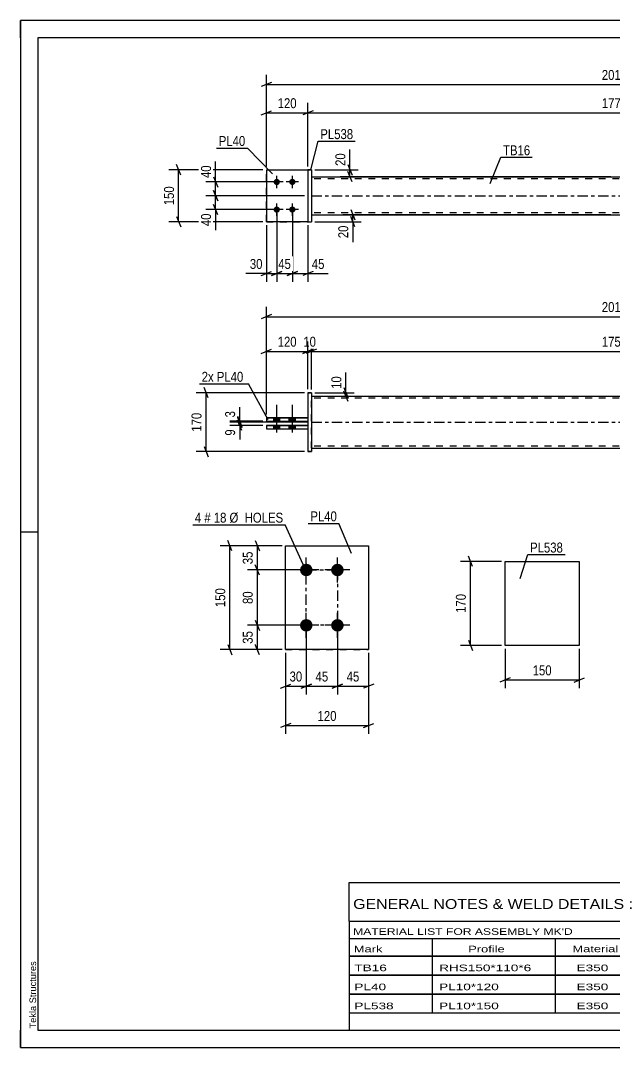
# Model space of a CAD drawing. Header units: millimetres. Extents: x 0 to 420, y 0 to 297.
# Drawn here: x 0 to 171.7, y 0 to 297 of the extents above; entities that cross this region are included whole.
import ezdxf

# ---------------------------------------------------------------- set-up
doc = ezdxf.new("R2010")
doc.units = ezdxf.units.MM
doc.linetypes.add('DXK_LINE_DOT2', pattern=[3.9198, 1.9599, -1.9599])
doc.linetypes.add('DXK_LINE_DOT3', pattern=[5.9187, 2.979, -0.9799, 0.9799, -0.9799])
doc.styles.add('Arial', font='ARIAL.TTF', dxfattribs={"height": 0.2})
doc.styles.add('Arial Narrow', font='ARIALN.TTF', dxfattribs={"height": 0.2})

# ---------------------------------------------------------------- blocks, each defined once
blk = doc.blocks.new('Unknown-585763535-1163')
at = {"color": 5, "linetype": 'Continuous'}
for p, q in [((420, 297), (0, 297)), ((0, 297), (0, 0)), ((0, 292), (0, 297)), ((415, 292), (5, 292)), ((5, 292), (5, 5)), ((5, 149), (0, 149)), ((0, 0), (0, 5)), ((5, 5), (415, 5)), ((0, 0), (420, 0))]:
    blk.add_line(p, q, dxfattribs=at)
at = {"color": 174, "linetype": 'Continuous', "style": 'Arial'}
blk.add_text('Tekla Structures', height=1.9102, rotation=90, dxfattribs=at).set_placement((4.5, 5.5))
blk = doc.blocks.new('Bolt-585763535-2068 - 2061')
at = {"linetype": 'Continuous'}
for points in [[(73.17, 181.1), (74.97, 181.1), (74.97, 182.1), (73.17, 182.1)], [(73.17, 181.1), (74.97, 181.1), (74.97, 182.1), (73.17, 182.1)], [(77.67, 181.1), (79.47, 181.1), (79.47, 182.1), (77.67, 182.1)], [(77.67, 181.1), (79.47, 181.1), (79.47, 182.1), (77.67, 182.1)], [(73.17, 178.89), (74.97, 178.89), (74.97, 179.89), (73.17, 179.89)], [(73.17, 178.89), (74.97, 178.89), (74.97, 179.89), (73.17, 179.89)], [(77.67, 178.89), (79.47, 178.89), (79.47, 179.89), (77.67, 179.89)], [(77.67, 178.89), (79.47, 178.89), (79.47, 179.89), (77.67, 179.89)]]:
    blk.add_hatch(color=1, dxfattribs=at).paths.add_polyline_path(points)
at = {"color": 1, "linetype": 'Continuous'}
for p, q in [((74.07, 177.89), (74.07, 185.89)), ((74.07, 177.89), (74.07, 185.89)), ((78.57, 177.89), (78.57, 185.89)), ((78.57, 177.89), (78.57, 185.89)), ((73.17, 181.1), (73.17, 182.1)), ((73.17, 181.1), (73.17, 182.1)), ((74.97, 181.1), (74.97, 182.1)), ((74.97, 181.1), (74.97, 182.1)), ((77.67, 181.1), (77.67, 182.1)), ((77.67, 181.1), (77.67, 182.1)), ((79.47, 181.1), (79.47, 182.1)), ((79.47, 181.1), (79.47, 182.1)), ((73.17, 178.89), (73.17, 179.89)), ((73.17, 178.89), (73.17, 179.89)), ((74.97, 178.89), (74.97, 179.89)), ((74.97, 178.89), (74.97, 179.89)), ((77.67, 178.89), (77.67, 179.89)), ((77.67, 178.89), (77.67, 179.89)), ((79.47, 178.89), (79.47, 179.89)), ((79.47, 178.89), (79.47, 179.89))]:
    blk.add_line(p, q, dxfattribs=at)
blk = doc.blocks.new('Part-585763535-2077 - 2061')
at = {"color": 2, "linetype": 'Continuous'}
for p, q in [((71.07, 182.1), (83.07, 182.1)), ((83.07, 182.1), (71.07, 182.1)), ((71.07, 182.1), (71.07, 181.1)), ((83.07, 182.1), (83.07, 181.1)), ((71.07, 181.1), (83.07, 181.1))]:
    blk.add_line(p, q, dxfattribs=at)
at = {"color": 7, "linetype": 'DXK_LINE_DOT2'}
for p, q in [((71.07, 182.1), (71.07, 182.1)), ((71.07, 182.1), (71.07, 182.1)), ((83.07, 182.1), (83.07, 182.1)), ((71.07, 181.1), (83.07, 181.1))]:
    blk.add_line(p, q, dxfattribs=at)
blk = doc.blocks.new('Part-585763535-2072 - 2061')
at = {"color": 2, "linetype": 'Continuous'}
for p, q in [((84.07, 189.34), (83.07, 189.34)), ((83.07, 189.33), (84.07, 189.33)), ((83.07, 189.33), (83.07, 172.33)), ((84.07, 189.33), (84.07, 172.33)), ((84.07, 172.33), (83.07, 172.33))]:
    blk.add_line(p, q, dxfattribs=at)
at = {"color": 7, "linetype": 'DXK_LINE_DOT2'}
for p, q in [((83.07, 189.34), (83.07, 189.33)), ((83.07, 189.33), (83.07, 189.34)), ((84.07, 189.34), (84.07, 189.33)), ((83.07, 172.34), (84.07, 172.34)), ((84.07, 172.33), (84.07, 172.34))]:
    blk.add_line(p, q, dxfattribs=at)
blk = doc.blocks.new('Part-585763535-2082 - 2061')
at = {"color": 2, "linetype": 'Continuous'}
for p, q in [((71.07, 179.89), (83.07, 179.89)), ((83.07, 179.89), (71.07, 179.89)), ((71.07, 179.89), (71.07, 178.89)), ((71.07, 178.89), (83.07, 178.89)), ((83.07, 179.89), (83.07, 178.89))]:
    blk.add_line(p, q, dxfattribs=at)
at = {"color": 7, "linetype": 'DXK_LINE_DOT2'}
for p, q in [((71.07, 179.89), (71.07, 179.89)), ((71.07, 179.89), (71.07, 179.89)), ((71.07, 178.89), (83.07, 178.89)), ((83.07, 179.89), (83.07, 179.89))]:
    blk.add_line(p, q, dxfattribs=at)
blk = doc.blocks.new('Part-585763535-2100 - 2061')
at = {"linetype": 'Continuous'}
blk.add_hatch(color=2, dxfattribs=at).paths.add_polyline_path([(229.29, 173.34), (228.49, 174.74), (230.09, 174.74)])
at = {"color": 2, "linetype": 'Continuous'}
for p, q in [((84.07, 188.34), (259.29, 188.34)), ((84.07, 173.34), (259.29, 173.34)), ((229.29, 173.34), (228.49, 174.74)), ((228.49, 174.74), (230.09, 174.74)), ((230.09, 174.74), (229.29, 173.34))]:
    blk.add_line(p, q, dxfattribs=at)
at = {"color": 7, "linetype": 'DXK_LINE_DOT2'}
for p, q in [((84.07, 173.34), (84.07, 188.34)), ((259.29, 187.74), (84.07, 187.74)), ((259.29, 188.34), (259.29, 173.34)), ((259.29, 173.94), (84.07, 173.94))]:
    blk.add_line(p, q, dxfattribs=at)
at = {"color": 7, "linetype": 'DXK_LINE_DOT3'}
blk.add_line((84.07, 180.84), (259.29, 180.84), dxfattribs=at)
at = {"color": 2, "linetype": 'Continuous'}
blk.add_circle((229.29, 174.24), 1, dxfattribs=at)
blk = doc.blocks.new('Bolt-585763535-1722 - 1718')
at = {"linetype": 'Continuous'}
for points in [[(74.07, 251.22), (74.25, 251.2), (74.43, 251.14), (74.59, 251.05), (74.73, 250.92), (74.84, 250.77), (74.92, 250.6), (74.96, 250.42), (74.96, 250.23), (74.92, 250.04), (74.84, 249.87), (74.73, 249.72), (74.59, 249.59), (74.43, 249.5), (74.25, 249.44), (74.07, 249.42), (73.88, 249.44), (73.7, 249.5), (73.54, 249.59), (73.4, 249.72), (73.29, 249.87), (73.21, 250.04), (73.17, 250.23), (73.17, 250.42), (73.21, 250.6), (73.29, 250.77), (73.4, 250.92), (73.54, 251.05), (73.7, 251.14), (73.88, 251.2)], [(78.57, 251.22), (78.75, 251.2), (78.93, 251.14), (79.09, 251.05), (79.23, 250.92), (79.34, 250.77), (79.42, 250.6), (79.46, 250.42), (79.46, 250.23), (79.42, 250.04), (79.34, 249.87), (79.23, 249.72), (79.09, 249.59), (78.93, 249.5), (78.75, 249.44), (78.57, 249.42), (78.38, 249.44), (78.2, 249.5), (78.04, 249.59), (77.9, 249.72), (77.79, 249.87), (77.71, 250.04), (77.67, 250.23), (77.67, 250.42), (77.71, 250.6), (77.79, 250.77), (77.9, 250.92), (78.04, 251.05), (78.2, 251.14), (78.38, 251.2)], [(74.07, 243.22), (74.25, 243.2), (74.43, 243.14), (74.59, 243.05), (74.73, 242.92), (74.84, 242.77), (74.92, 242.6), (74.96, 242.42), (74.96, 242.23), (74.92, 242.04), (74.84, 241.87), (74.73, 241.72), (74.59, 241.59), (74.43, 241.5), (74.25, 241.44), (74.07, 241.42), (73.88, 241.44), (73.7, 241.5), (73.54, 241.59), (73.4, 241.72), (73.29, 241.87), (73.21, 242.04), (73.17, 242.23), (73.17, 242.42), (73.21, 242.6), (73.29, 242.77), (73.4, 242.92), (73.54, 243.05), (73.7, 243.14), (73.88, 243.2)], [(78.57, 243.22), (78.75, 243.2), (78.93, 243.14), (79.09, 243.05), (79.23, 242.92), (79.34, 242.77), (79.42, 242.6), (79.46, 242.42), (79.46, 242.23), (79.42, 242.04), (79.34, 241.87), (79.23, 241.72), (79.09, 241.59), (78.93, 241.5), (78.75, 241.44), (78.57, 241.42), (78.38, 241.44), (78.2, 241.5), (78.04, 241.59), (77.9, 241.72), (77.79, 241.87), (77.71, 242.04), (77.67, 242.23), (77.67, 242.42), (77.71, 242.6), (77.79, 242.77), (77.9, 242.92), (78.04, 243.05), (78.2, 243.14), (78.38, 243.2)]]:
    blk.add_hatch(color=1, dxfattribs=at).paths.add_polyline_path(points)
at = {"color": 1, "linetype": 'Continuous'}
for p, q in [((75.87, 250.32), (72.27, 250.32)), ((74.07, 248.52), (74.07, 252.12)), ((80.37, 250.32), (76.77, 250.32)), ((78.57, 248.52), (78.57, 252.12)), ((74.07, 240.52), (74.07, 244.12)), ((78.57, 240.52), (78.57, 244.12)), ((75.87, 242.32), (72.27, 242.32)), ((80.37, 242.32), (76.77, 242.32))]:
    blk.add_line(p, q, dxfattribs=at)
blk = doc.blocks.new('Part-585763535-1728 - 1718')
at = {"color": 2, "linetype": 'Continuous'}
for p, q in [((83.07, 253.82), (84.07, 253.82)), ((84.07, 253.82), (83.07, 253.82)), ((83.07, 253.82), (83.07, 238.82)), ((84.07, 253.82), (84.07, 238.82)), ((83.07, 238.82), (84.07, 238.82))]:
    blk.add_line(p, q, dxfattribs=at)
at = {"color": 7, "linetype": 'DXK_LINE_DOT2'}
for p, q in [((83.07, 253.82), (83.07, 253.82)), ((83.07, 253.82), (83.07, 253.82)), ((84.07, 253.82), (84.07, 253.82)), ((83.07, 238.82), (84.07, 238.82))]:
    blk.add_line(p, q, dxfattribs=at)
blk = doc.blocks.new('Part-585763535-1733 - 1718')
at = {"color": 2, "linetype": 'Continuous'}
for p, q in [((71.07, 253.82), (83.07, 253.82)), ((71.07, 253.82), (71.07, 238.82)), ((83.07, 238.82), (71.07, 238.82)), ((71.07, 238.82), (71.07, 238.82))]:
    blk.add_line(p, q, dxfattribs=at)
at = {"color": 7, "linetype": 'DXK_LINE_DOT2'}
for p, q in [((71.07, 253.82), (83.07, 253.82)), ((83.07, 253.82), (83.07, 253.82)), ((83.07, 253.82), (83.07, 238.82)), ((71.07, 238.82), (83.07, 238.82))]:
    blk.add_line(p, q, dxfattribs=at)
blk = doc.blocks.new('Part-585763535-1734 - 1718')
at = {"color": 7, "linetype": 'DXK_LINE_DOT2'}
for p, q in [((71.07, 253.82), (83.07, 253.82)), ((71.07, 253.82), (83.07, 253.82)), ((71.07, 238.82), (71.07, 253.82)), ((83.07, 253.82), (83.07, 253.82)), ((83.07, 253.82), (83.07, 238.82)), ((71.07, 238.82), (83.07, 238.82)), ((83.07, 238.82), (71.07, 238.82)), ((71.07, 238.82), (71.07, 238.82))]:
    blk.add_line(p, q, dxfattribs=at)
blk = doc.blocks.new('Part-585763535-1774 - 1718')
at = {"linetype": 'Continuous'}
blk.add_hatch(color=2, dxfattribs=at).paths.add_polyline_path([(229.29, 246.32), (228.49, 247.72), (230.09, 247.72)])
at = {"color": 2, "linetype": 'Continuous'}
for p, q in [((84.07, 251.82), (259.29, 251.82)), ((229.29, 246.32), (228.49, 247.72)), ((228.49, 247.72), (230.09, 247.72)), ((230.09, 247.72), (229.29, 246.32)), ((84.07, 240.82), (259.29, 240.82))]:
    blk.add_line(p, q, dxfattribs=at)
at = {"color": 7, "linetype": 'DXK_LINE_DOT2'}
for p, q in [((84.07, 251.82), (84.07, 240.82)), ((259.29, 251.22), (84.07, 251.22)), ((259.29, 251.82), (259.29, 240.82)), ((259.29, 241.42), (84.07, 241.42))]:
    blk.add_line(p, q, dxfattribs=at)
at = {"color": 7, "linetype": 'DXK_LINE_DOT3'}
blk.add_line((84.07, 246.32), (259.29, 246.32), dxfattribs=at)
at = {"color": 2, "linetype": 'Continuous'}
blk.add_circle((229.29, 247.22), 1, dxfattribs=at)
blk = doc.blocks.new('Bolt-585763535-1556 - 1494')
at = {"linetype": 'Continuous'}
for points in [[(82.6, 136.29), (82.23, 136.33), (81.87, 136.44), (81.54, 136.63), (81.27, 136.88), (81.04, 137.19), (80.89, 137.53), (80.81, 137.9), (80.81, 138.28), (80.89, 138.65), (81.04, 138.99), (81.27, 139.29), (81.54, 139.55), (81.87, 139.73), (82.23, 139.85), (82.6, 139.89), (82.98, 139.85), (83.34, 139.73), (83.66, 139.55), (83.94, 139.29), (84.16, 138.99), (84.31, 138.65), (84.39, 138.28), (84.39, 137.9), (84.31, 137.53), (84.16, 137.19), (83.94, 136.88), (83.66, 136.63), (83.34, 136.44), (82.98, 136.33)], [(91.6, 136.29), (91.23, 136.33), (90.87, 136.44), (90.54, 136.63), (90.27, 136.88), (90.04, 137.19), (89.89, 137.53), (89.81, 137.9), (89.81, 138.28), (89.89, 138.65), (90.04, 138.99), (90.27, 139.29), (90.54, 139.55), (90.87, 139.73), (91.23, 139.85), (91.6, 139.89), (91.98, 139.85), (92.34, 139.73), (92.66, 139.55), (92.94, 139.29), (93.16, 138.99), (93.31, 138.65), (93.39, 138.28), (93.39, 137.9), (93.31, 137.53), (93.16, 137.19), (92.94, 136.88), (92.66, 136.63), (92.34, 136.44), (91.98, 136.33)], [(82.6, 120.29), (82.23, 120.33), (81.87, 120.44), (81.54, 120.63), (81.27, 120.88), (81.04, 121.19), (80.89, 121.53), (80.81, 121.9), (80.81, 122.28), (80.89, 122.65), (81.04, 122.99), (81.27, 123.29), (81.54, 123.55), (81.87, 123.73), (82.23, 123.85), (82.6, 123.89), (82.98, 123.85), (83.34, 123.73), (83.66, 123.55), (83.94, 123.29), (84.16, 122.99), (84.31, 122.65), (84.39, 122.28), (84.39, 121.9), (84.31, 121.53), (84.16, 121.19), (83.94, 120.88), (83.66, 120.63), (83.34, 120.44), (82.98, 120.33)], [(91.6, 120.29), (91.23, 120.33), (90.87, 120.44), (90.54, 120.63), (90.27, 120.88), (90.04, 121.19), (89.89, 121.53), (89.81, 121.9), (89.81, 122.28), (89.89, 122.65), (90.04, 122.99), (90.27, 123.29), (90.54, 123.55), (90.87, 123.73), (91.23, 123.85), (91.6, 123.89), (91.98, 123.85), (92.34, 123.73), (92.66, 123.55), (92.94, 123.29), (93.16, 122.99), (93.31, 122.65), (93.39, 122.28), (93.39, 121.9), (93.31, 121.53), (93.16, 121.19), (92.94, 120.88), (92.66, 120.63), (92.34, 120.44), (91.98, 120.33)]]:
    blk.add_hatch(color=1, dxfattribs=at).paths.add_polyline_path(points)
at = {"color": 1, "linetype": 'Continuous'}
for p, q in [((82.6, 134.49), (82.6, 141.69)), ((91.6, 134.49), (91.6, 141.69)), ((86.2, 138.09), (79, 138.09)), ((95.2, 138.09), (88, 138.09)), ((82.6, 118.49), (82.6, 125.69)), ((91.6, 118.49), (91.6, 125.69)), ((86.2, 122.09), (79, 122.09)), ((95.2, 122.09), (88, 122.09))]:
    blk.add_line(p, q, dxfattribs=at)
blk = doc.blocks.new('Part-585763535-1571 - 1494')
at = {"color": 2, "linetype": 'Continuous'}
for p, q in [((76.6, 145.09), (100.6, 145.09)), ((76.6, 115.09), (76.6, 145.09)), ((100.6, 145.09), (100.6, 145.09)), ((100.6, 145.09), (100.6, 115.09)), ((100.6, 115.09), (76.6, 115.09)), ((76.6, 115.09), (76.6, 115.09))]:
    blk.add_line(p, q, dxfattribs=at)
at = {"color": 7, "linetype": 'DXK_LINE_DOT2'}
for p, q in [((76.6, 145.09), (100.6, 145.09)), ((76.6, 115.09), (100.6, 115.09)), ((76.6, 115.09), (76.6, 115.09))]:
    blk.add_line(p, q, dxfattribs=at)
blk = doc.blocks.new('Part-585763535-1474 - 1458')
at = {"color": 2, "linetype": 'Continuous'}
for p, q in [((140.06, 140.57), (161.49, 140.57)), ((140.06, 116.28), (140.06, 140.57)), ((161.49, 140.57), (161.49, 116.28)), ((161.49, 116.28), (140.06, 116.28))]:
    blk.add_line(p, q, dxfattribs=at)
blk = doc.blocks.new('Rectangle-585763535-1705 - 1494')
at = {"color": 1, "linetype": 'DXK_LINE_DOT3'}
blk.add_lwpolyline([(82.6, 138.09), (91.6, 138.09), (91.6, 122.09), (82.6, 122.09), (82.6, 138.09)], close=True, dxfattribs=at)
blk = doc.blocks.new('StraightDimension-585763535-2163 - 2061')
at = {"color": 7, "linetype": 'Continuous'}
for p, q in [((71.07, 183.1), (71.07, 214.2)), ((272.29, 183.11), (272.29, 214.2)), ((72.57, 211.95), (69.57, 210.75)), ((71.07, 211.35), (272.29, 211.35)), ((270.79, 210.75), (273.79, 211.95))]:
    blk.add_line(p, q, dxfattribs=at)
at = {"color": 0}
blk.add_wipeout([(175.94, 212.1), (175.94, 216.3), (167.42, 216.3), (167.42, 212.1)], dxfattribs=at)
at = {"color": 3, "style": 'Arial Narrow'}
blk.add_text('2012', height=2.863, dxfattribs=at).set_placement((168.02, 212.7))
blk = doc.blocks.new('StraightDimension-585763535-2763 - 2061')
at = {"color": 7, "linetype": 'Continuous'}
for p, q in [((84.07, 190.33), (84.07, 204.17)), ((259.29, 190.34), (259.29, 204.17)), ((85.57, 201.92), (82.57, 200.72)), ((84.07, 201.32), (259.29, 201.32)), ((257.79, 200.72), (260.79, 201.92))]:
    blk.add_line(p, q, dxfattribs=at)
at = {"color": 0}
blk.add_wipeout([(175.94, 202.07), (175.94, 206.27), (167.42, 206.27), (167.42, 202.07)], dxfattribs=at)
at = {"color": 3, "style": 'Arial Narrow'}
blk.add_text('1752', height=2.863, dxfattribs=at).set_placement((168.02, 202.67))
blk = doc.blocks.new('StraightDimension-585763535-2109 - 2061')
at = {"color": 7, "linetype": 'Continuous'}
for p, q in [((54.24, 187.84), (53.04, 190.84)), ((82.07, 189.34), (50.79, 189.34)), ((53.64, 172.34), (53.64, 189.34)), ((82.07, 172.34), (50.79, 172.34)), ((53.04, 173.84), (54.24, 170.84))]:
    blk.add_line(p, q, dxfattribs=at)
at = {"color": 0}
blk.add_wipeout([(52.89, 184.18), (48.69, 184.18), (48.69, 177.49), (52.89, 177.49)], dxfattribs=at)
at = {"color": 3, "style": 'Arial Narrow'}
blk.add_text('170', height=2.863, rotation=90.0002, dxfattribs=at).set_placement((52.29, 178.09))
blk = doc.blocks.new('StraightDimension-585763535-2174 - 2061')
at = {"color": 7, "linetype": 'Continuous'}
for p, q in [((62.76, 182.34), (63.96, 179.34)), ((63.96, 178.39), (62.76, 181.39)), ((83.07, 180.84), (60.51, 180.84)), ((70.07, 179.89), (60.51, 179.89)), ((63.36, 179.89), (63.36, 180.84))]:
    blk.add_line(p, q, dxfattribs=at)
at = {"color": 0}
blk.add_wipeout([(62.61, 179.37), (58.41, 179.37), (58.41, 176.34), (62.61, 176.34)], dxfattribs=at)
at = {"color": 7, "linetype": 'Continuous'}
blk.add_line((63.36, 179.89), (63.36, 175.81), dxfattribs=at)
blk.add_line((63.36, 179.89), (63.36, 175.81), dxfattribs=at)
at = {"color": 3, "style": 'Arial Narrow'}
blk.add_text('9', height=2.86, rotation=90.0002, dxfattribs=at).set_placement((62.01, 176.94))
blk = doc.blocks.new('StraightDimension-585763535-2254 - 2061')
at = {"color": 7, "linetype": 'Continuous'}
for p, q in [((93.47, 190.83), (94.67, 187.83)), ((85.07, 189.33), (96.47, 189.33)), ((85.07, 188.34), (96.47, 188.34)), ((94.67, 186.84), (93.47, 189.84)), ((94.07, 188.34), (94.07, 189.33))]:
    blk.add_line(p, q, dxfattribs=at)
at = {"color": 0}
blk.add_wipeout([(93.32, 194.72), (89.12, 194.72), (89.12, 189.86), (93.32, 189.86)], dxfattribs=at)
at = {"color": 7, "linetype": 'Continuous'}
blk.add_line((94.07, 189.33), (94.07, 195.24), dxfattribs=at)
blk.add_line((94.07, 189.33), (94.07, 195.24), dxfattribs=at)
at = {"color": 3, "style": 'Arial Narrow'}
blk.add_text('10', height=2.863, rotation=90.0002, dxfattribs=at).set_placement((92.72, 190.46))
blk = doc.blocks.new('StraightDimension-585763535-2190 - 2061')
at = {"color": 7, "linetype": 'Continuous'}
for p, q in [((62.76, 182.6), (63.96, 179.6)), ((63.96, 179.34), (62.76, 182.34)), ((70.07, 181.1), (60.51, 181.1)), ((83.07, 180.84), (60.51, 180.84)), ((63.36, 180.84), (63.36, 181.1))]:
    blk.add_line(p, q, dxfattribs=at)
at = {"color": 0}
blk.add_wipeout([(62.61, 184.65), (58.41, 184.65), (58.41, 181.62), (62.61, 181.62)], dxfattribs=at)
at = {"color": 7, "linetype": 'Continuous'}
blk.add_line((63.36, 181.1), (63.36, 185.17), dxfattribs=at)
blk.add_line((63.36, 181.1), (63.36, 185.17), dxfattribs=at)
at = {"color": 3, "style": 'Arial Narrow'}
blk.add_text('3', height=2.86, rotation=90.0002, dxfattribs=at).set_placement((62.01, 182.22))
blk = doc.blocks.new('StraightDimension-585763535-2764 - 2061')
at = {"color": 7, "linetype": 'Continuous'}
for p, q in [((83.07, 190.34), (83.07, 204.17)), ((84.07, 190.33), (84.07, 204.17)), ((81.57, 200.72), (84.57, 201.92)), ((85.57, 201.92), (82.57, 200.72)), ((83.07, 201.32), (84.07, 201.32))]:
    blk.add_line(p, q, dxfattribs=at)
at = {"color": 0}
blk.add_wipeout([(85.99, 202.07), (85.99, 206.27), (81.14, 206.27), (81.14, 202.07)], dxfattribs=at)
at = {"color": 3, "style": 'Arial Narrow'}
blk.add_text('10', height=2.863, dxfattribs=at).set_placement((81.74, 202.67))
blk = doc.blocks.new('StraightDimension-585763535-2765 - 2061')
at = {"color": 7, "linetype": 'Continuous'}
for p, q in [((71.07, 183.1), (71.07, 204.17)), ((83.07, 190.34), (83.07, 204.17)), ((69.57, 200.72), (72.57, 201.92)), ((71.07, 201.32), (83.07, 201.32)), ((84.57, 201.92), (81.57, 200.72))]:
    blk.add_line(p, q, dxfattribs=at)
at = {"color": 0}
blk.add_wipeout([(80.41, 202.07), (80.41, 206.27), (73.72, 206.27), (73.72, 202.07)], dxfattribs=at)
at = {"color": 3, "style": 'Arial Narrow'}
blk.add_text('120', height=2.863, dxfattribs=at).set_placement((74.32, 202.67))
blk = doc.blocks.new('StraightDimension-585763535-1777 - 1718')
at = {"color": 7, "linetype": 'Continuous'}
for p, q in [((70.07, 253.82), (42.84, 253.82)), ((46.29, 252.32), (45.09, 255.32)), ((45.69, 238.82), (45.69, 253.82)), ((70.07, 238.82), (42.84, 238.82)), ((45.09, 240.32), (46.29, 237.32))]:
    blk.add_line(p, q, dxfattribs=at)
at = {"color": 0}
blk.add_wipeout([(44.94, 249.66), (40.74, 249.66), (40.74, 242.98), (44.94, 242.98)], dxfattribs=at)
at = {"color": 3, "style": 'Arial Narrow'}
blk.add_text('150', height=2.863, rotation=90.0002, dxfattribs=at).set_placement((44.34, 243.58))
blk = doc.blocks.new('StraightDimension-585763535-1797 - 1718')
at = {"color": 7, "linetype": 'Continuous'}
for p, q in [((69.57, 269.71), (72.57, 270.91)), ((71.07, 254.82), (71.07, 273.16)), ((71.07, 270.31), (83.07, 270.31)), ((84.57, 270.91), (81.57, 269.71)), ((83.07, 254.82), (83.07, 273.16))]:
    blk.add_line(p, q, dxfattribs=at)
at = {"color": 0}
blk.add_wipeout([(80.41, 271.06), (80.41, 275.26), (73.72, 275.26), (73.72, 271.06)], dxfattribs=at)
at = {"color": 3, "style": 'Arial Narrow'}
blk.add_text('120', height=2.863, dxfattribs=at).set_placement((74.32, 271.66))
blk = doc.blocks.new('StraightDimension-585763535-1816 - 1718')
at = {"color": 7, "linetype": 'Continuous'}
for p, q in [((84.57, 270.91), (81.57, 269.71)), ((83.07, 254.82), (83.07, 273.16)), ((83.07, 270.31), (260.29, 270.31)), ((258.79, 269.71), (261.79, 270.91)), ((260.29, 254.82), (260.29, 273.16))]:
    blk.add_line(p, q, dxfattribs=at)
at = {"color": 0}
blk.add_wipeout([(175.94, 271.06), (175.94, 275.26), (167.42, 275.26), (167.42, 271.06)], dxfattribs=at)
at = {"color": 3, "style": 'Arial Narrow'}
blk.add_text('1772', height=2.863, dxfattribs=at).set_placement((168.02, 271.66))
blk = doc.blocks.new('StraightDimension-585763535-1855 - 1718')
at = {"color": 7, "linetype": 'Continuous'}
for p, q in [((71.07, 254.82), (71.07, 281.33)), ((272.29, 254.82), (272.29, 281.33)), ((72.57, 279.08), (69.57, 277.88)), ((71.07, 278.48), (272.29, 278.48)), ((270.79, 277.88), (273.79, 279.08))]:
    blk.add_line(p, q, dxfattribs=at)
at = {"color": 0}
blk.add_wipeout([(175.94, 279.23), (175.94, 283.43), (167.42, 283.43), (167.42, 279.23)], dxfattribs=at)
at = {"color": 3, "style": 'Arial Narrow'}
blk.add_text('2012', height=2.863, dxfattribs=at).set_placement((168.02, 279.83))
blk = doc.blocks.new('StraightDimension-585763535-1939 - 1718')
at = {"color": 7, "linetype": 'Continuous'}
for p, q in [((55.8, 247.82), (57, 244.82)), ((82.07, 246.32), (53.55, 246.32)), ((57, 240.82), (55.8, 243.82)), ((56.4, 242.32), (56.4, 246.32)), ((73.07, 242.32), (53.55, 242.32))]:
    blk.add_line(p, q, dxfattribs=at)
at = {"color": 0}
blk.add_wipeout([(55.65, 241.8), (51.45, 241.8), (51.45, 236.94), (55.65, 236.94)], dxfattribs=at)
at = {"color": 7, "linetype": 'Continuous'}
blk.add_line((56.4, 242.32), (56.4, 236.42), dxfattribs=at)
blk.add_line((56.4, 242.32), (56.4, 236.42), dxfattribs=at)
at = {"color": 3, "style": 'Arial Narrow'}
blk.add_text('40', height=2.863, rotation=90.0002, dxfattribs=at).set_placement((55.05, 237.54))
blk = doc.blocks.new('StraightDimension-585763535-1875 - 1718')
at = {"color": 7, "linetype": 'Continuous'}
for p, q in [((78.57, 241.32), (78.57, 221.42)), ((83.07, 237.82), (83.07, 221.42)), ((77.07, 223.22), (80.07, 224.42)), ((78.57, 223.82), (83.07, 223.82)), ((84.57, 224.42), (81.57, 223.22))]:
    blk.add_line(p, q, dxfattribs=at)
at = {"color": 0}
blk.add_wipeout([(88.45, 224.57), (88.45, 228.77), (83.59, 228.77), (83.59, 224.57)], dxfattribs=at)
at = {"color": 7, "linetype": 'Continuous'}
blk.add_line((83.07, 223.82), (88.97, 223.82), dxfattribs=at)
blk.add_line((83.07, 223.82), (88.97, 223.82), dxfattribs=at)
at = {"color": 3, "style": 'Arial Narrow'}
blk.add_text('45', height=2.863, dxfattribs=at).set_placement((84.19, 225.17))
blk = doc.blocks.new('StraightDimension-585763535-1894 - 1718')
at = {"color": 7, "linetype": 'Continuous'}
for p, q in [((74.07, 241.32), (74.07, 221.42)), ((78.57, 241.32), (78.57, 221.42)), ((72.57, 223.22), (75.57, 224.42)), ((74.07, 223.82), (78.57, 223.82)), ((80.07, 224.42), (77.07, 223.22))]:
    blk.add_line(p, q, dxfattribs=at)
at = {"color": 0}
blk.add_wipeout([(78.74, 224.57), (78.74, 228.77), (73.89, 228.77), (73.89, 224.57)], dxfattribs=at)
at = {"color": 3, "style": 'Arial Narrow'}
blk.add_text('45', height=2.863, dxfattribs=at).set_placement((74.49, 225.17))
blk = doc.blocks.new('StraightDimension-585763535-1910 - 1718')
at = {"color": 7, "linetype": 'Continuous'}
for p, q in [((74.07, 241.32), (74.07, 221.42)), ((71.07, 237.82), (71.07, 221.42)), ((69.57, 223.22), (72.57, 224.42)), ((71.07, 223.82), (74.07, 223.82)), ((75.57, 224.42), (72.57, 223.22))]:
    blk.add_line(p, q, dxfattribs=at)
at = {"color": 0}
blk.add_wipeout([(70.54, 224.57), (70.54, 228.77), (65.68, 228.77), (65.68, 224.57)], dxfattribs=at)
at = {"color": 7, "linetype": 'Continuous'}
blk.add_line((71.07, 223.82), (65.16, 223.82), dxfattribs=at)
blk.add_line((71.07, 223.82), (65.16, 223.82), dxfattribs=at)
at = {"color": 3, "style": 'Arial Narrow'}
blk.add_text('30', height=2.863, dxfattribs=at).set_placement((66.28, 225.17))
blk = doc.blocks.new('StraightDimension-585763535-1930 - 1718')
at = {"color": 7, "linetype": 'Continuous'}
for p, q in [((170.68, 240.82), (93.21, 240.82)), ((95.46, 242.32), (96.66, 239.32)), ((96.06, 238.82), (96.06, 240.82)), ((85.07, 238.82), (98.46, 238.82)), ((96.66, 237.32), (95.46, 240.32))]:
    blk.add_line(p, q, dxfattribs=at)
at = {"color": 0}
blk.add_wipeout([(95.31, 238.3), (91.11, 238.3), (91.11, 233.44), (95.31, 233.44)], dxfattribs=at)
at = {"color": 7, "linetype": 'Continuous'}
blk.add_line((96.06, 238.82), (96.06, 232.92), dxfattribs=at)
blk.add_line((96.06, 238.82), (96.06, 232.92), dxfattribs=at)
at = {"color": 3, "style": 'Arial Narrow'}
blk.add_text('20', height=2.863, rotation=90.0002, dxfattribs=at).set_placement((94.71, 234.04))
blk = doc.blocks.new('StraightDimension-585763535-1948 - 1718')
at = {"color": 7, "linetype": 'Continuous'}
for p, q in [((73.07, 250.32), (53.55, 250.32)), ((55.8, 251.82), (57, 248.82)), ((56.4, 246.32), (56.4, 250.32)), ((57, 244.82), (55.8, 247.82)), ((82.07, 246.32), (53.55, 246.32))]:
    blk.add_line(p, q, dxfattribs=at)
at = {"color": 0}
blk.add_wipeout([(55.65, 255.7), (51.45, 255.7), (51.45, 250.85), (55.65, 250.85)], dxfattribs=at)
at = {"color": 7, "linetype": 'Continuous'}
blk.add_line((56.4, 250.32), (56.4, 256.23), dxfattribs=at)
blk.add_line((56.4, 250.32), (56.4, 256.23), dxfattribs=at)
at = {"color": 3, "style": 'Arial Narrow'}
blk.add_text('40', height=2.863, rotation=90.0002, dxfattribs=at).set_placement((55.05, 251.45))
blk = doc.blocks.new('StraightDimension-585763535-1972 - 1718')
at = {"color": 7, "linetype": 'Continuous'}
for p, q in [((85.07, 253.82), (97.63, 253.82)), ((94.63, 255.32), (95.83, 252.32)), ((95.83, 250.32), (94.63, 253.32)), ((95.23, 251.82), (95.23, 253.82)), ((170.68, 251.82), (92.38, 251.82))]:
    blk.add_line(p, q, dxfattribs=at)
at = {"color": 0}
blk.add_wipeout([(94.48, 259.2), (90.28, 259.2), (90.28, 254.35), (94.48, 254.35)], dxfattribs=at)
at = {"color": 7, "linetype": 'Continuous'}
blk.add_line((95.23, 253.82), (95.23, 259.73), dxfattribs=at)
blk.add_line((95.23, 253.82), (95.23, 259.73), dxfattribs=at)
at = {"color": 3, "style": 'Arial Narrow'}
blk.add_text('20', height=2.863, rotation=90.0002, dxfattribs=at).set_placement((93.88, 254.95))
blk = doc.blocks.new('StraightDimension-585763535-1620 - 1494')
at = {"color": 7, "linetype": 'Continuous'}
for p, q in [((61.11, 143.59), (59.91, 146.59)), ((75.6, 145.09), (57.66, 145.09)), ((60.51, 115.09), (60.51, 145.09)), ((59.91, 116.59), (61.11, 113.59)), ((75.6, 115.09), (57.66, 115.09))]:
    blk.add_line(p, q, dxfattribs=at)
at = {"color": 0}
blk.add_wipeout([(59.76, 133.43), (55.56, 133.43), (55.56, 126.75), (59.76, 126.75)], dxfattribs=at)
at = {"color": 3, "style": 'Arial Narrow'}
blk.add_text('150', height=2.863, rotation=90.0002, dxfattribs=at).set_placement((59.16, 127.35))
blk = doc.blocks.new('StraightDimension-585763535-1603 - 1494')
at = {"color": 7, "linetype": 'Continuous'}
for p, q in [((82.6, 121.09), (82.6, 102.1)), ((76.6, 114.09), (76.6, 102.1)), ((75.1, 103.9), (78.1, 105.1)), ((76.6, 104.5), (82.6, 104.5)), ((84.1, 105.1), (81.1, 103.9))]:
    blk.add_line(p, q, dxfattribs=at)
at = {"color": 0}
blk.add_wipeout([(82.03, 105.25), (82.03, 109.45), (77.17, 109.45), (77.17, 105.25)], dxfattribs=at)
at = {"color": 3, "style": 'Arial Narrow'}
blk.add_text('30', height=2.863, dxfattribs=at).set_placement((77.77, 105.85))
blk = doc.blocks.new('StraightDimension-585763535-1587 - 1494')
at = {"color": 7, "linetype": 'Continuous'}
for p, q in [((91.6, 121.09), (91.6, 102.1)), ((100.6, 114.09), (100.6, 102.1)), ((90.1, 103.9), (93.1, 105.1)), ((91.6, 104.5), (100.6, 104.5)), ((102.1, 105.1), (99.1, 103.9))]:
    blk.add_line(p, q, dxfattribs=at)
at = {"color": 0}
blk.add_wipeout([(98.53, 105.25), (98.53, 109.45), (93.67, 109.45), (93.67, 105.25)], dxfattribs=at)
at = {"color": 3, "style": 'Arial Narrow'}
blk.add_text('45', height=2.863, dxfattribs=at).set_placement((94.27, 105.85))
blk = doc.blocks.new('StraightDimension-585763535-1573 - 1494')
at = {"color": 7, "linetype": 'Continuous'}
for p, q in [((82.6, 121.09), (82.6, 102.1)), ((91.6, 121.09), (91.6, 102.1)), ((81.1, 103.9), (84.1, 105.1)), ((82.6, 104.5), (91.6, 104.5)), ((93.1, 105.1), (90.1, 103.9))]:
    blk.add_line(p, q, dxfattribs=at)
at = {"color": 0}
blk.add_wipeout([(89.53, 105.25), (89.53, 109.45), (84.67, 109.45), (84.67, 105.25)], dxfattribs=at)
at = {"color": 3, "style": 'Arial Narrow'}
blk.add_text('45', height=2.863, dxfattribs=at).set_placement((85.27, 105.85))
blk = doc.blocks.new('StraightDimension-585763535-1640 - 1494')
at = {"color": 7, "linetype": 'Continuous'}
for p, q in [((81.6, 122.09), (65.61, 122.09)), ((67.86, 123.59), (69.06, 120.59)), ((68.46, 115.09), (68.46, 122.09)), ((69.06, 113.59), (67.86, 116.59)), ((75.6, 115.09), (65.61, 115.09))]:
    blk.add_line(p, q, dxfattribs=at)
at = {"color": 0}
blk.add_wipeout([(67.71, 121.02), (63.51, 121.02), (63.51, 116.16), (67.71, 116.16)], dxfattribs=at)
at = {"color": 3, "style": 'Arial Narrow'}
blk.add_text('35', height=2.863, rotation=90.0002, dxfattribs=at).set_placement((67.11, 116.76))
blk = doc.blocks.new('StraightDimension-585763535-1656 - 1494')
at = {"color": 7, "linetype": 'Continuous'}
for p, q in [((67.86, 146.59), (69.06, 143.59)), ((75.6, 145.09), (65.61, 145.09)), ((68.46, 138.09), (68.46, 145.09)), ((81.6, 138.09), (65.61, 138.09)), ((69.06, 136.59), (67.86, 139.59))]:
    blk.add_line(p, q, dxfattribs=at)
at = {"color": 0}
blk.add_wipeout([(67.71, 144.02), (63.51, 144.02), (63.51, 139.16), (67.71, 139.16)], dxfattribs=at)
at = {"color": 3, "style": 'Arial Narrow'}
blk.add_text('35', height=2.863, rotation=90.0002, dxfattribs=at).set_placement((67.11, 139.76))
blk = doc.blocks.new('StraightDimension-585763535-1672 - 1494')
at = {"color": 7, "linetype": 'Continuous'}
for p, q in [((81.6, 138.09), (65.61, 138.09)), ((69.06, 136.59), (67.86, 139.59)), ((68.46, 122.09), (68.46, 138.09)), ((81.6, 122.09), (65.61, 122.09)), ((67.86, 123.59), (69.06, 120.59))]:
    blk.add_line(p, q, dxfattribs=at)
at = {"color": 0}
blk.add_wipeout([(67.71, 132.52), (63.51, 132.52), (63.51, 127.66), (67.71, 127.66)], dxfattribs=at)
at = {"color": 3, "style": 'Arial Narrow'}
blk.add_text('80', height=2.863, rotation=90.0002, dxfattribs=at).set_placement((67.11, 128.26))
blk = doc.blocks.new('StraightDimension-585763535-1686 - 1494')
at = {"color": 7, "linetype": 'Continuous'}
for p, q in [((76.6, 114.09), (76.6, 90.69)), ((100.6, 114.09), (100.6, 90.69)), ((78.1, 93.69), (75.1, 92.49)), ((76.6, 93.09), (100.6, 93.09)), ((99.1, 92.49), (102.1, 93.69))]:
    blk.add_line(p, q, dxfattribs=at)
at = {"color": 0}
blk.add_wipeout([(91.95, 93.84), (91.95, 98.04), (85.26, 98.04), (85.26, 93.84)], dxfattribs=at)
at = {"color": 3, "style": 'Arial Narrow'}
blk.add_text('120', height=2.863, dxfattribs=at).set_placement((85.86, 94.44))
blk = doc.blocks.new('StraightDimension-585763535-1476 - 1458')
at = {"color": 7, "linetype": 'Continuous'}
for p, q in [((140.06, 115.28), (140.06, 103.88)), ((161.49, 115.28), (161.49, 103.88)), ((141.56, 106.88), (138.56, 105.68)), ((140.06, 106.28), (161.49, 106.28)), ((159.99, 105.68), (162.99, 106.88))]:
    blk.add_line(p, q, dxfattribs=at)
at = {"color": 0}
blk.add_wipeout([(154.12, 107.03), (154.12, 111.23), (147.44, 111.23), (147.44, 107.03)], dxfattribs=at)
at = {"color": 3, "style": 'Arial Narrow'}
blk.add_text('150', height=2.863, dxfattribs=at).set_placement((148.04, 107.63))
blk = doc.blocks.new('StraightDimension-585763535-1481 - 1458')
at = {"color": 7, "linetype": 'Continuous'}
for p, q in [((139.06, 140.57), (127.21, 140.57)), ((130.66, 139.07), (129.46, 142.07)), ((130.06, 116.28), (130.06, 140.57)), ((139.06, 116.28), (127.21, 116.28)), ((129.46, 117.78), (130.66, 114.78))]:
    blk.add_line(p, q, dxfattribs=at)
at = {"color": 0}
blk.add_wipeout([(129.31, 131.76), (125.11, 131.76), (125.11, 125.08), (129.31, 125.08)], dxfattribs=at)
at = {"color": 3, "style": 'Arial Narrow'}
blk.add_text('170', height=2.863, rotation=90.0002, dxfattribs=at).set_placement((128.71, 125.68))
blk = doc.blocks.new('Unknown-585763535-2938')
at = {"color": 7, "linetype": 'Continuous'}
for p, q in [((95, 47.75), (255, 47.75)), ((95, 36.5), (95, 47.75)), ((255, 47.75), (255, 36.5)), ((95, 36.5), (255, 36.5)), ((95, 36.5), (95, 31.5)), ((255, 36.5), (255, 31.5)), ((95, 31.5), (255, 31.5)), ((95, 31.5), (95, 26.5)), ((119, 31.5), (119, 26.5)), ((154.5, 31.5), (154.5, 26.5)), ((180.5, 31.5), (180.5, 26.5)), ((193.5, 31.5), (193.5, 26.5)), ((211, 31.5), (211, 26.5)), ((233, 31.5), (233, 26.5)), ((255, 31.5), (255, 26.5)), ((95, 26.5), (255, 26.5)), ((95, 26.45), (95, 21.05)), ((95, 26.45), (255, 26.45)), ((119, 26.5), (119, 21)), ((154.5, 26.5), (154.5, 21)), ((180.5, 26.5), (180.5, 21)), ((193.5, 26.5), (193.5, 21)), ((211, 26.5), (211, 21)), ((233, 26.5), (233, 21)), ((255, 26.45), (255, 21.05)), ((95, 21.05), (255, 21.05)), ((95, 20.95), (95, 15.55)), ((95, 20.95), (255, 20.95)), ((119, 21), (119, 15.5)), ((154.5, 21), (154.5, 15.5)), ((180.5, 21), (180.5, 15.5)), ((193.5, 21), (193.5, 15.5)), ((211, 21), (211, 15.5)), ((233, 21), (233, 15.5)), ((255, 20.95), (255, 15.55)), ((95, 15.55), (255, 15.55)), ((95, 15.45), (95, 10.05)), ((95, 15.45), (255, 15.45)), ((119, 15.5), (119, 10)), ((154.5, 15.5), (154.5, 10)), ((180.5, 15.5), (180.5, 10)), ((193.5, 15.5), (193.5, 10)), ((211, 15.5), (211, 10)), ((233, 15.5), (233, 10)), ((255, 15.45), (255, 10.05)), ((95, 10.05), (255, 10.05)), ((95, 10), (255, 10)), ((95, 10), (95, 5)), ((211, 10), (211, 5)), ((233, 10), (233, 5)), ((255, 10), (255, 5)), ((95, 5), (255, 5))]:
    blk.add_line(p, q, dxfattribs=at)
at = {"color": 7, "style": 'Arial Narrow'}
for s, height, width, p in [('GENERAL NOTES & WELD DETAILS :', 2.8633, 1.4, (96.15, 40.06)), ('REFER TYP DRAWING TYP-01', 1.9089, 1.6, (179.7, 40.16)), ("MATERIAL LIST FOR ASSEMBLY MK'D", 1.9089, 1.6, (96.15, 32.56)), ('TB16', 1.909, 1.794707, (190.1, 32.47)), ('3', 1.91, 1.794707, (217.08, 32.56)), ('No. Required', 1.9089, 1.6, (226.41, 32.56)), ('Mark', 1.909, 1.7, (96.34, 27.5)), ('Profile', 1.909, 1.7, (129.41, 27.5)), ('Material', 1.909, 1.7, (159.54, 27.56)), ('No.', 1.909, 1.7, (184.5, 27.56)), ('Length', 1.909, 1.7, (195, 27.56)), ('Area', 1.909, 1.7, (217.5, 27.56)), ('Weight', 1.909, 1.7, (237, 27.56))]:
    blk.add_text(s, height=height, dxfattribs=dict(at, width=width)).set_placement(p)
at = {"color": 7, "linetype": 'Continuous', "style": 'Arial Narrow'}
for s, height, width, p in [('TB16', 1.909, 1.794707, (96.5, 22.06)), ('RHS150*110*6', 1.9089, 1.794707, (121, 22.06)), ('E350', 1.909, 1.794707, (160.74, 22.06)), ('1', 1.91, 1.794707, (184.86, 22.06)), ('1752', 1.909, 1.794707, (197.58, 22.06)), ('0.9', 1.909, 1.794707, (221.32, 22.06)), ('40.9', 1.909, 1.794707, (240.14, 22.06)), ('PL40', 1.909, 1.794707, (96.5, 16.56)), ('PL10*120', 1.909, 1.794707, (121, 16.56)), ('E350', 1.909, 1.794707, (160.74, 16.56)), ('4', 1.91, 1.794707, (184.86, 16.56)), ('150', 1.909, 1.794707, (199.77, 16.56)), ('0.0', 1.909, 1.794707, (221.32, 16.56)), ('5.7', 1.909, 1.794707, (242.33, 16.56)), ('PL538', 1.909, 1.794707, (96.5, 11.06)), ('PL10*150', 1.909, 1.794707, (121, 11.06)), ('E350', 1.909, 1.794707, (160.74, 11.06)), ('2', 1.91, 1.794707, (184.86, 11.06)), ('170', 1.909, 1.794707, (199.77, 11.06)), ('0.1', 1.909, 1.794707, (221.32, 11.06)), ('4.0', 1.909, 1.794707, (242.33, 11.06)), ('Total', 1.909, 1.7, (197.33, 6.5)), ('1.2', 1.909, 1.794707, (220.83, 6.5)), ('50.6', 1.909, 1.794707, (240.14, 6.5))]:
    blk.add_text(s, height=height, dxfattribs=dict(at, width=width)).set_placement(p)
blk = doc.blocks.new('MarkSet-585763535-2291 - 2061')
at = {"color": 30, "linetype": 'Continuous'}
blk.add_line((71.62, 181.53), (65.91, 191.93), dxfattribs=at)
at = {"color": 0}
blk.add_wipeout([(55.83, 192.53), (55.83, 195.53), (52.36, 195.53), (52.36, 192.53)], dxfattribs=at)
blk.add_wipeout([(55.83, 192.53), (55.83, 195.53), (52.36, 195.53), (52.36, 192.53)], dxfattribs=at)
blk.add_wipeout([(64.41, 192.53), (64.41, 195.53), (56.73, 195.53), (56.73, 192.53)], dxfattribs=at)
blk.add_wipeout([(64.41, 192.53), (64.41, 195.53), (56.73, 195.53), (56.73, 192.53)], dxfattribs=at)
at = {"color": 30, "linetype": 'Continuous'}
blk.add_line((51.76, 191.93), (65.91, 191.93), dxfattribs=at)
at = {"color": 3, "style": 'Arial Narrow'}
for s, p in [('2x', (52.36, 192.53)), ('PL40', (56.73, 192.53))]:
    blk.add_text(s, height=2.863, dxfattribs=at).set_placement(p)
blk = doc.blocks.new('Mark-585763535-1729 - 1718')
at = {"color": 0}
blk.add_wipeout([(64.97, 260.73), (64.97, 263.73), (57.29, 263.73), (57.29, 260.73)], dxfattribs=at)
blk.add_wipeout([(64.97, 260.73), (64.97, 263.73), (57.29, 263.73), (57.29, 260.73)], dxfattribs=at)
at = {"color": 30, "linetype": 'Continuous'}
for p in [(56.69, 260.13), (72.79, 252.65)]:
    blk.add_line(p, (65.57, 260.13), dxfattribs=at)
at = {"color": 3, "style": 'Arial Narrow'}
blk.add_text('PL40', height=2.863, dxfattribs=at).set_placement((57.29, 260.73))
blk = doc.blocks.new('Mark-585763535-1724 - 1718')
at = {"color": 0}
blk.add_wipeout([(96.16, 262.72), (96.16, 265.72), (86.65, 265.72), (86.65, 262.72)], dxfattribs=at)
blk.add_wipeout([(96.16, 262.72), (96.16, 265.72), (86.65, 265.72), (86.65, 262.72)], dxfattribs=at)
at = {"color": 30, "linetype": 'Continuous'}
for p, q in [((83.93, 253.82), (86.05, 262.12)), ((86.05, 262.12), (96.76, 262.12))]:
    blk.add_line(p, q, dxfattribs=at)
at = {"color": 3, "style": 'Arial Narrow'}
blk.add_text('PL538', height=2.863, dxfattribs=at).set_placement((86.65, 262.72))
blk = doc.blocks.new('Mark-585763535-1770 - 1718')
at = {"color": 0}
blk.add_wipeout([(147.32, 258.04), (147.32, 261.04), (139.47, 261.04), (139.47, 258.04)], dxfattribs=at)
blk.add_wipeout([(147.32, 258.04), (147.32, 261.04), (139.47, 261.04), (139.47, 258.04)], dxfattribs=at)
at = {"color": 30, "linetype": 'Continuous'}
for p, q in [((135.74, 249.91), (138.87, 257.44)), ((138.87, 257.44), (147.92, 257.44))]:
    blk.add_line(p, q, dxfattribs=at)
at = {"color": 3, "style": 'Arial Narrow'}
blk.add_text('TB16', height=2.863, dxfattribs=at).set_placement((139.47, 258.04))
blk = doc.blocks.new('Mark-585763535-1567 - 1494')
at = {"color": 0}
blk.add_wipeout([(91.44, 152.18), (91.44, 155.18), (83.77, 155.18), (83.77, 152.18)], dxfattribs=at)
blk.add_wipeout([(91.44, 152.18), (91.44, 155.18), (83.77, 155.18), (83.77, 152.18)], dxfattribs=at)
at = {"color": 30, "linetype": 'Continuous'}
for p in [(83.17, 151.58), (95.7, 142.83)]:
    blk.add_line(p, (92.04, 151.58), dxfattribs=at)
at = {"color": 3, "style": 'Arial Narrow'}
blk.add_text('PL40', height=2.863, dxfattribs=at).set_placement((83.77, 152.18))
blk = doc.blocks.new('Mark-585763535-1552 - 1494')
at = {"color": 0}
blk.add_wipeout([(52.22, 151.79), (52.22, 154.79), (50.39, 154.79), (50.39, 151.79)], dxfattribs=at)
blk.add_wipeout([(52.22, 151.79), (52.22, 154.79), (50.39, 154.79), (50.39, 151.79)], dxfattribs=at)
blk.add_wipeout([(54.95, 151.79), (54.95, 154.79), (53.12, 154.79), (53.12, 151.79)], dxfattribs=at)
blk.add_wipeout([(54.95, 151.79), (54.95, 154.79), (53.12, 154.79), (53.12, 151.79)], dxfattribs=at)
at = {"color": 3, "style": 'Arial Narrow'}
blk.add_text('4', height=2.86, dxfattribs=at).set_placement((50.39, 151.79))
at = {"color": 0}
blk.add_wipeout([(59.51, 151.79), (59.51, 154.79), (55.85, 154.79), (55.85, 151.79)], dxfattribs=at)
blk.add_wipeout([(59.51, 151.79), (59.51, 154.79), (55.85, 154.79), (55.85, 151.79)], dxfattribs=at)
at = {"color": 3, "style": 'Arial Narrow'}
blk.add_text('#', height=2.86, dxfattribs=at).set_placement((53.12, 151.79))
at = {"color": 0}
blk.add_wipeout([(75.93, 151.79), (75.93, 154.79), (60.41, 154.79), (60.41, 151.79)], dxfattribs=at)
blk.add_wipeout([(75.93, 151.79), (75.93, 154.79), (60.41, 154.79), (60.41, 151.79)], dxfattribs=at)
at = {"color": 7, "linetype": 'Continuous'}
for p in [(49.79, 151.19), (82.21, 138.61)]:
    blk.add_line(p, (76.53, 151.19), dxfattribs=at)
at = {"color": 3, "style": 'Arial Narrow'}
for s, p in [('18', (55.85, 151.79)), ('Ø  HOLES', (60.41, 151.79))]:
    blk.add_text(s, height=2.863, dxfattribs=at).set_placement(p)
blk = doc.blocks.new('Mark-585763535-1470 - 1458')
at = {"color": 0}
blk.add_wipeout([(156.79, 143.15), (156.79, 146.15), (147.28, 146.15), (147.28, 143.15)], dxfattribs=at)
blk.add_wipeout([(156.79, 143.15), (156.79, 146.15), (147.28, 146.15), (147.28, 143.15)], dxfattribs=at)
at = {"color": 30, "linetype": 'Continuous'}
for p, q in [((144.39, 135.66), (146.68, 142.55)), ((146.68, 142.55), (157.39, 142.55))]:
    blk.add_line(p, q, dxfattribs=at)
at = {"color": 3, "style": 'Arial Narrow'}
blk.add_text('PL538', height=2.863, dxfattribs=at).set_placement((147.28, 143.15))

msp = doc.modelspace()

# ---------------------------------------------------------------- block references
for name in ['Unknown-585763535-1163', 'Part-585763535-1733 - 1718', 'Part-585763535-1734 - 1718', 'Part-585763535-1728 - 1718', 'Bolt-585763535-1722 - 1718', 'Part-585763535-1774 - 1718', 'Part-585763535-2072 - 2061', 'Part-585763535-2100 - 2061', 'Bolt-585763535-2068 - 2061', 'Part-585763535-2077 - 2061', 'Part-585763535-2082 - 2061', 'Part-585763535-1571 - 1494', 'Bolt-585763535-1556 - 1494', 'Part-585763535-1474 - 1458', 'Rectangle-585763535-1705 - 1494', 'Unknown-585763535-2938']:
    msp.add_blockref(name, (0, 0))

# ---------------------------------------------------------------- next in the draw order: block references
for name in ['StraightDimension-585763535-1777 - 1718', 'StraightDimension-585763535-2163 - 2061', 'Mark-585763535-1567 - 1494', 'StraightDimension-585763535-1620 - 1494', 'Mark-585763535-1470 - 1458', 'StraightDimension-585763535-1587 - 1494', 'StraightDimension-585763535-1476 - 1458']:
    msp.add_blockref(name, (0, 0))

# ---------------------------------------------------------------- next in the draw order: block references
for name in ['StraightDimension-585763535-1797 - 1718', 'StraightDimension-585763535-1939 - 1718', 'StraightDimension-585763535-2763 - 2061', 'StraightDimension-585763535-1656 - 1494', 'StraightDimension-585763535-1481 - 1458', 'StraightDimension-585763535-1603 - 1494']:
    msp.add_blockref(name, (0, 0))

# ---------------------------------------------------------------- next in the draw order: block references
for name in ['StraightDimension-585763535-1816 - 1718', 'StraightDimension-585763535-1875 - 1718', 'StraightDimension-585763535-2254 - 2061', 'StraightDimension-585763535-2109 - 2061', 'StraightDimension-585763535-1573 - 1494']:
    msp.add_blockref(name, (0, 0))

# ---------------------------------------------------------------- next in the draw order: block references
for name in ['StraightDimension-585763535-1855 - 1718', 'StraightDimension-585763535-1894 - 1718', 'StraightDimension-585763535-1930 - 1718', 'StraightDimension-585763535-2764 - 2061', 'StraightDimension-585763535-2174 - 2061', 'StraightDimension-585763535-1640 - 1494']:
    msp.add_blockref(name, (0, 0))

# ---------------------------------------------------------------- next in the draw order: block references
for name in ['StraightDimension-585763535-1972 - 1718', 'StraightDimension-585763535-1948 - 1718', 'StraightDimension-585763535-1910 - 1718', 'StraightDimension-585763535-2190 - 2061', 'StraightDimension-585763535-1672 - 1494', 'StraightDimension-585763535-1686 - 1494']:
    msp.add_blockref(name, (0, 0))

# ---------------------------------------------------------------- next in the draw order: block references
for name in ['Mark-585763535-1724 - 1718', 'Mark-585763535-1729 - 1718', 'Mark-585763535-1770 - 1718', 'StraightDimension-585763535-2765 - 2061', 'Mark-585763535-1552 - 1494']:
    msp.add_blockref(name, (0, 0))

# ---------------------------------------------------------------- next in the draw order: block references
msp.add_blockref('MarkSet-585763535-2291 - 2061', (0, 0))

doc.saveas('drawing.dxf')
